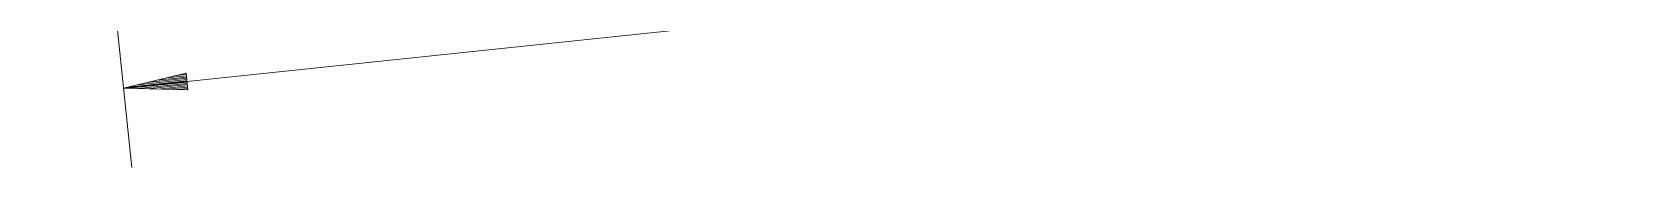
# Model space of a CAD drawing. Header units: millimetres. Extents: x 0 to 420, y 0 to 297.
# Drawn here: x 214.2 to 277.6, y 178.7 to 183.8 of the extents above; entities that cross this region are included whole.
import ezdxf

# ---------------------------------------------------------------- set-up
doc = ezdxf.new("R2010")
doc.units = ezdxf.units.MM
doc.layers.add('1', color=7, linetype='Continuous', true_color=0xffffff)

msp = doc.modelspace()

# ---------------------------------------------------------------- linework, layer by layer
at = {"layer": '1', "color": 13, "linetype": 'Continuous', "lineweight": 18}
for p, q in [((214.247, 216.508), (218.224, 178.683)), ((277.563, 188.114), (217.892, 181.841)), ((220.383, 182.439), (217.892, 181.841)), ((220.389, 182.384), (219.973, 182.34)), ((220.383, 182.435), (220.352, 182.431)), ((220.383, 182.435), (220.352, 182.431)), ((220.453, 181.774), (220.383, 182.439)), ((217.892, 181.841), (220.453, 181.774)), ((220.415, 182.131), (218.081, 181.886)), ((220.421, 182.081), (218.086, 181.835)), ((220.41, 182.182), (218.459, 181.977)), ((220.426, 182.03), (218.475, 181.825)), ((220.405, 182.232), (218.838, 182.068)), ((220.431, 181.98), (218.864, 181.815)), ((220.399, 182.283), (219.216, 182.159)), ((220.436, 181.929), (219.253, 181.805)), ((220.394, 182.333), (219.595, 182.249)), ((220.442, 181.879), (219.643, 181.795)), ((220.447, 181.828), (220.032, 181.785)), ((220.452, 181.778), (220.421, 181.774)), ((220.452, 181.778), (220.421, 181.774))]:
    msp.add_line(p, q, dxfattribs=at)

doc.saveas('drawing.dxf')
